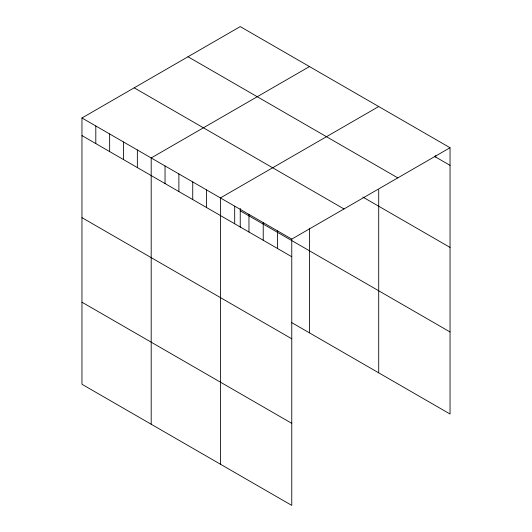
<?xml version="1.0" encoding="UTF-8"?>
<svg xmlns="http://www.w3.org/2000/svg" width="532" height="532" viewBox="0 0 532 532"><rect width="100%" height="100%" fill="white"/><g stroke="black" fill="none" stroke-linecap="round" stroke-linejoin="round"><path stroke-width="0.8" d="M81.961 117.984L291.762 239.107L291.762 505.4L81.961 384.27L81.961 117.984L240.238 26.6L450.039 147.73L450.039 414.016L291.47 322.472M309.471 66.573L151.194 157.957L151.194 424.243M378.711 106.546L220.428 197.924L220.428 464.217M291.762 239.107L450.039 147.73M434.345 156.288L450.039 165.346M188.009 56.758L397.81 177.881M362.784 197.033L450.039 247.407M134.19 87.827L343.991 208.956M240.238 210.832L450.039 331.955M81.961 135.6L291.762 256.73M81.961 217.661L291.762 338.791M81.961 302.209L291.762 423.339M435.774 155.51L435.774 157.113M378.711 189.811L378.711 372.832M309.471 228.255L309.471 332.859M277.491 230.875L277.491 248.497M263.227 222.635L263.227 240.258M248.963 214.403L248.963 232.018M240.238 208.411L240.238 227.244M234.692 206.163L234.692 223.786M206.582 189.931L206.582 207.553M192.737 181.937L192.737 199.56M178.885 173.944L178.885 191.567M165.04 165.951L165.04 183.567M137.349 149.958L137.349 167.58M123.497 141.964L123.497 159.587M109.652 133.971L109.652 151.593M95.807 125.978L95.807 143.6"/></g></svg>
